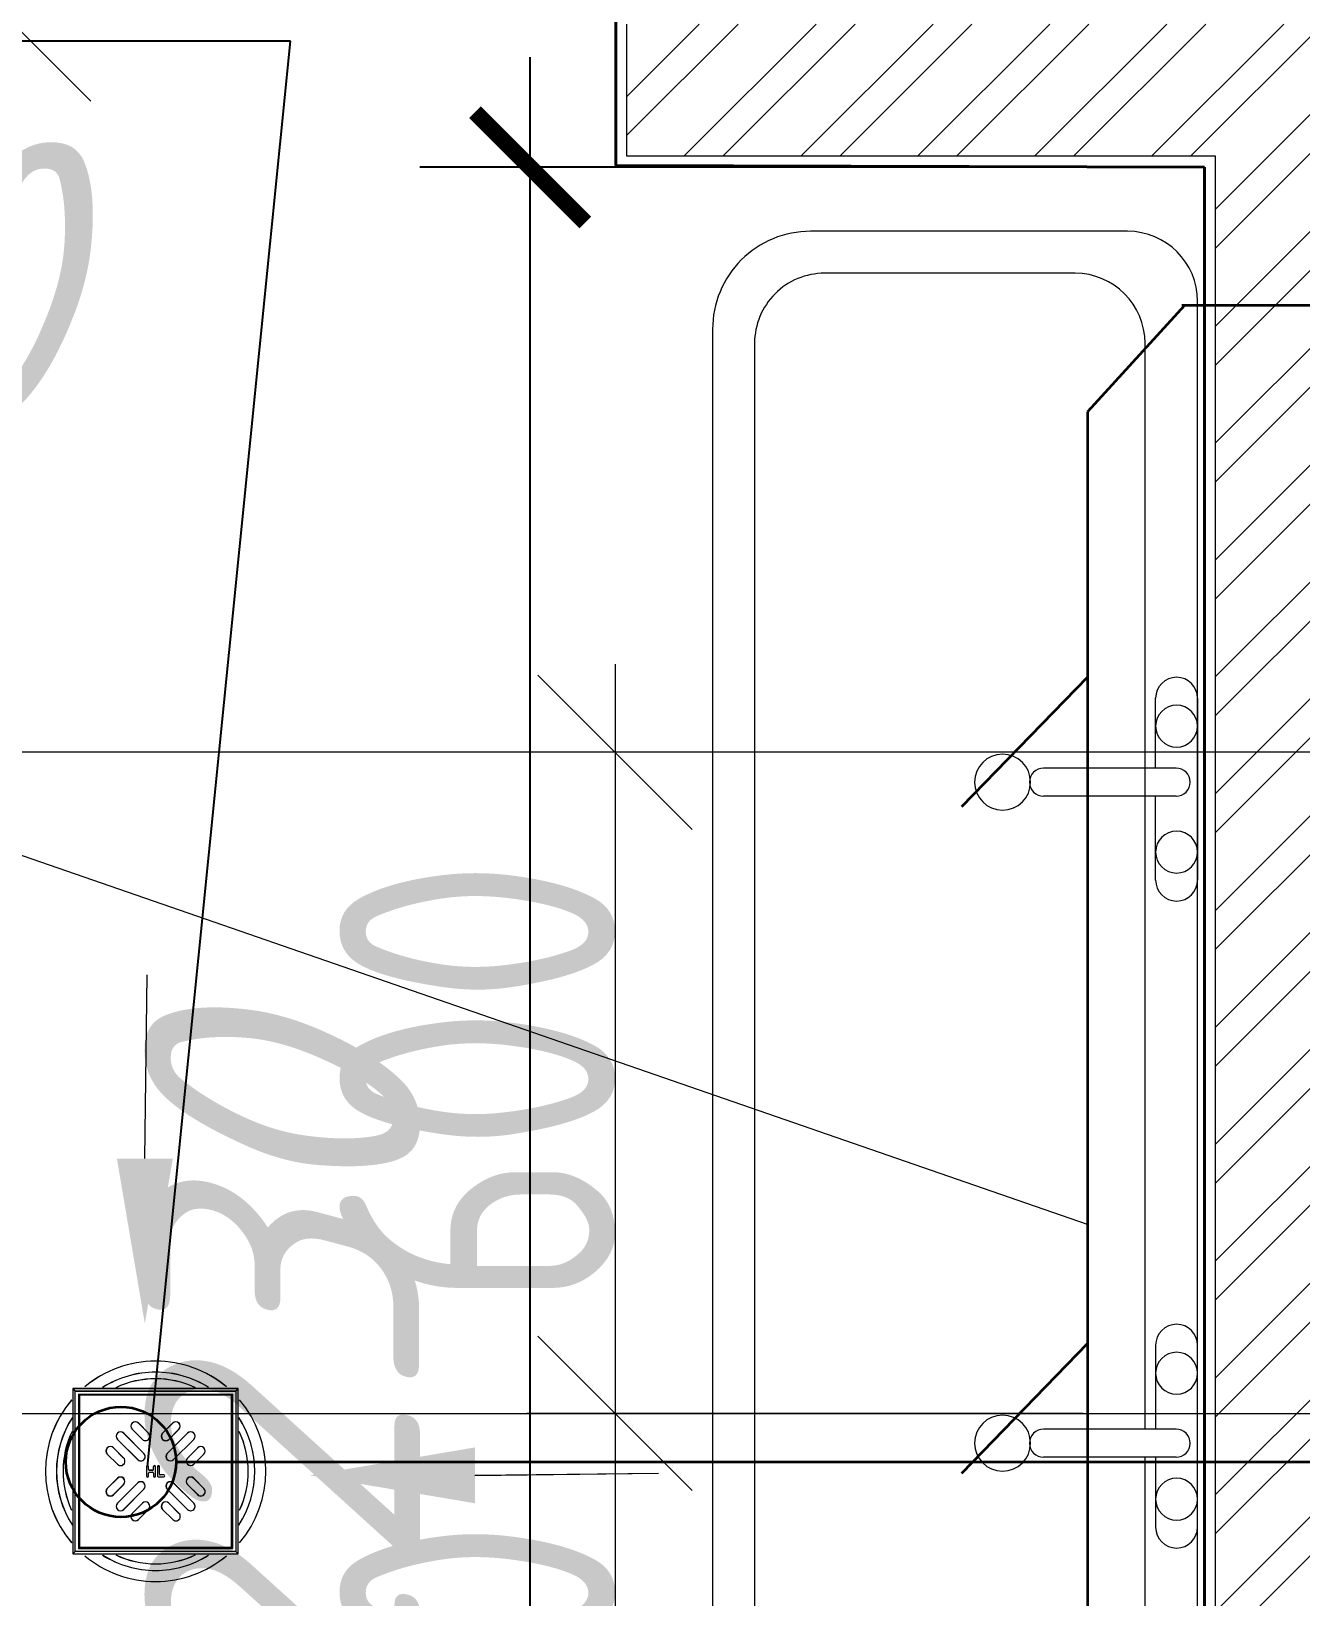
# Model space of a CAD drawing. Header units: millimetres. Extents: x -10178924 to 11692288, y -947381 to 58396.
# Drawn here: x 875555 to 876707, y -911714 to -910293 of the extents above; entities that cross this region are included whole.
import ezdxf
from ezdxf import colors
from ezdxf.entities.mleader import LeaderData, LeaderLine
from ezdxf.math import Vec2, Vec3

# ---------------------------------------------------------------- set-up
doc = ezdxf.new("R2010")
doc.units = ezdxf.units.MM
for name, color, linetype, lineweight in [('_0', 7, 'Continuous', 25), ('ВК_ К1', 24, 'Continuous', 35), ('К1ку', 244, 'Continuous', 35), ('Перегородки пеноблок', 40, 'Continuous', 9), ('Сантехника', 7, 'Continuous', 18), ('Сантехнические приборы', 7, 'Continuous', 9), ('Трубопроводы', 7, 'Continuous', 18)]:
    doc.layers.add(name, color=color, linetype=linetype, lineweight=lineweight)
doc.layers.add('PDF _Стены отделка', color=7, linetype='Continuous', true_color=0xb505c2)
doc.layers.add('ВК_Выноски', color=7, linetype='Continuous')
doc.styles.add('ISOCPEUR', font='isocpeui.ttf', dxfattribs={"width": 0.9})
doc.styles.add('ISOCPEUR_1', font='isocpeur.ttf', dxfattribs={"width": 0.78, "height": 240})
doc.styles.add('Текст_М100', font='GOST_Common Italic.ttf', dxfattribs={"height": 250})
doc.linetypes.add('зигзаг', pattern='A,0.00254,-5.08,[131,ltypeshp.shx,S=5.08,R=0,X=-5.08,Y=0],-10.16,[131,ltypeshp.shx,S=5.08,R=180,X=5.08,Y=0],-5.08', length=20.32254)
doc.dimstyles.new('Размеры_М100', dxfattribs={"dimtxt": 250, "dimasz": 100, "dimexe": 100, "dimexo": 100, "dimgap": 100, "dimtad": 1, "dimrnd": 5, "dimtxsty": 'Текст_М100', "dimblk": 'ARCHTICK', "dimcen": 250, "dimdle": 100, "dimadec": 0, "dimazin": 2, "dimtfac": 1, "dimtmove": 1, "dimatfit": 3, "dimfxl": 1, "dimarcsym": 0})

# ---------------------------------------------------------------- blocks, each defined once
blk = doc.blocks.new('_None')
blk = doc.blocks.new('СНП_Трап с  вертикальным выпуском_ с горизонтальным выпуском_HL - DN50-V261-Этаж 01_Пищеблок')
at = {"layer": 'Сантехника'}
for p, q in [((-75, 75), (-75, -75)), ((-72.9, 72.9), (-75, 75)), ((75, 75), (-75, 75)), ((-72.9, -72.9), (-72.9, 72.9)), ((-72.9, 72.9), (72.9, 72.9)), ((75, 75), (72.9, 72.9)), ((72.9, 72.9), (72.9, -72.9)), ((75, -75), (75, 75)), ((-70, 70), (-70, -70)), ((-70, 70), (70, 70)), ((69, 69), (-69, 69)), ((-69, 69), (-69, -69)), ((69, -69), (69, 69)), ((70, -70), (70, 70)), ((-70, -70), (70, -70)), ((-69, -69), (69, -69)), ((-75, -75), (-72.9, -72.9)), ((-75, -75), (75, -75)), ((72.9, -72.9), (-72.9, -72.9)), ((75, -75), (72.9, -72.9))]:
    blk.add_line(p, q, dxfattribs=at)
for radius, start, end in [(100, 90, 130), (100, 50, 90), (90, 90, 122.25), (90, 57.75, 90), (84, 90, 115.3943), (84, 64.6057, 90), (100, 139.6052, 220.3948), (100, 319.6052, 40.3948), (90, 147.0711, 212.9289), (90, 327.0711, 32.9289), (84, 154.5178, 204.8153), (84, 335.1847, 25.4822), (100, 230, 270), (90, 237.75, 270), (84, 244.6057, 270), (84, 270, 295.3943), (90, 270, 302.25), (100, 270, 310)]:
    blk.add_arc((0, 0), radius, start, end, dxfattribs=at)
at = {"layer": 'Трубопроводы'}
for p, q in [((-6.4, 34.6), (-15.6, 43.8)), ((15.6, 43.8), (6.4, 34.6)), ((-34.6, 29), (-16.3, 10.6)), ((-10.6, 16.3), (-29, 34.6)), ((-21.2, 38.2), (-12, 29)), ((29, 34.6), (10.6, 16.3)), ((12, 29), (21.2, 38.2)), ((16.3, 10.6), (34.6, 29)), ((-43.8, 15.6), (-34.6, 6.4)), ((-29, 12), (-38.2, 21.2)), ((38.2, 21.2), (29, 12)), ((34.6, 6.4), (43.8, 15.6)), ((-43.8, -15.6), (-34.6, -6.4)), ((-29, -12), (-38.2, -21.2)), ((-34.6, -29), (-16.3, -10.6)), ((16.3, -10.6), (34.6, -29)), ((38.2, -21.2), (29, -12)), ((34.6, -6.4), (43.8, -15.6)), ((-10.6, -16.3), (-29, -34.6)), ((29, -34.6), (10.6, -16.3)), ((-21.2, -38.2), (-12, -29)), ((-6.4, -34.6), (-15.6, -43.8)), ((15.6, -43.8), (6.4, -34.6)), ((12, -29), (21.2, -38.2))]:
    blk.add_line(p, q, dxfattribs=at)
at = {"layer": 'Трубопроводы', "lineweight": 9}
for p, q in [((-8.2, 4.2), (-8.2, -4.3)), ((-6.4, 1.6), (-6.4, 4.2)), ((-2.7, 0.9), (-5.7, 0.9)), ((-1.9, 1.6), (-1.9, 4.2)), ((-0.2, -4.3), (-0.2, 4.2)), ((1.7, 4.2), (1.7, -4.3)), ((3.4, -2.5), (3.4, 4.2)), ((-6.4, -4.3), (-6.4, -1.6)), ((-5.7, -0.9), (-2.7, -0.9)), ((-1.9, -1.6), (-1.9, -4.3)), ((2.4, -5), (7.4, -5)), ((7.4, -3.2), (4.2, -3.2))]:
    blk.add_line(p, q, dxfattribs=at)
at = {"layer": 'Трубопроводы'}
for centre, start, end in [((-18.4, 41), 45, 225), ((18.4, 41), 315, 135), ((-31.8, 31.8), 45, 225), ((-9.2, 31.8), 225, 45), ((9.2, 31.8), 135, 315), ((31.8, 31.8), 315, 135), ((-41, 18.4), 45, 225), ((-13.4, 13.4), 225, 45), ((13.4, 13.4), 135, 315), ((41, 18.4), 315, 135), ((-31.8, 9.2), 225, 45), ((31.8, 9.2), 135, 315), ((-31.8, -9.2), 315, 135), ((-13.4, -13.4), 315, 135), ((13.4, -13.4), 45, 225), ((31.8, -9.2), 45, 225), ((-41, -18.4), 135, 315), ((-9.2, -31.8), 315, 135), ((9.2, -31.8), 45, 225), ((41, -18.4), 225, 45), ((-31.8, -31.8), 135, 315), ((-18.4, -41), 135, 315), ((18.4, -41), 225, 45), ((31.8, -31.8), 225, 45)]:
    blk.add_arc(centre, 4, start, end, dxfattribs=at)
at = {"layer": 'Трубопроводы', "lineweight": 9}
for centre, radius, start, end in [((-7.3, 4.2), 0.875, 0, 180), ((-5.7, 1.6), 0.75, 180, 270), ((-2.7, 1.6), 0.75, 270, 360), ((-1, 4.2), 0.875, 0, 180), ((2.5, 4.2), 0.875, 0, 180), ((-7.3, -4.3), 0.875, 180, 360), ((-5.7, -1.6), 0.75, 90, 180), ((-2.7, -1.6), 0.75, 0, 90), ((-1, -4.3), 0.875, 180, 360), ((2.4, -4.3), 0.75, 180, 270), ((4.2, -2.5), 0.75, 180, 270), ((7.4, -4.1), 0.875, 270, 90)]:
    blk.add_arc(centre, radius, start, end, dxfattribs=at)
blk = doc.blocks.new('Туалетный столик с раковиной-лотковый3 - 500 x 440 мм-1382033-1 этаж')
at = {"layer": 'Сантехнические приборы'}
for p, q in [((1052.2, 180.1), (-1020.8, 180.1)), ((1052.2, 180.1), (-1020.8, 180.1)), ((-660.5, 180.1), (-495.4, 180.1)), ((91.9, 180.1), (-73.2, 180.1)), ((-597, 160.7), (-597, 40.4)), ((-571.6, 160.7), (-571.6, 40.4)), ((3, 160.7), (3, 40.4)), ((28.4, 160.7), (28.4, 40.4)), ((3, 132.5), (-982.7, 132.5)), ((-597, 142), (-660.5, 142)), ((-495.4, 142), (-571.6, 142)), ((-73.2, 142), (3, 142)), ((28.4, 142), (91.9, 142)), ((1014.1, 132.5), (28.4, 132.5)), ((-1084.3, 116.6), (-1084.3, -171)), ((-1084.3, 116.6), (-1084.3, -171)), ((-1046.2, 69), (-1046.2, -158.3)), ((-982.7, -221.8), (1014.1, -221.8)), ((-995.4, -259.9), (1031.3, -259.9)), ((-995.4, -259.9), (1031.3, -259.9))]:
    blk.add_line(p, q, dxfattribs=at)
for centre, radius, start, end in [((-1020.8, 116.6), 63.5, 90, 180), ((-1020.8, 116.6), 63.5, 90, 180), ((-660.5, 161.1), 19, 90, 270), ((-635.1, 161.1), 19, 0, 180), ((-584.3, 160.7), 12.7, 0, 180), ((-520.8, 161.1), 19, 0, 180), ((-495.4, 161.1), 19, 270, 90), ((-73.2, 161.1), 19, 90, 270), ((-47.8, 161.1), 19, 360, 180), ((15.7, 160.7), 12.7, 360, 180), ((66.5, 161.1), 19, 360, 180), ((91.9, 161.1), 19, 270, 90), ((-635.1, 161.1), 19, 180, 360), ((-520.8, 161.1), 19, 180, 360), ((-47.8, 161.1), 19, 180, 0), ((66.5, 161.1), 19, 180, 360), ((-982.7, 69), 63.5, 90, 180), ((-584.3, 3.2), 25.4, 0, 180), ((-584.3, 40.4), 12.7, 180, 0), ((15.7, 3.2), 25.4, 360, 180), ((15.7, 40.4), 12.7, 180, 0), ((-584.3, 3.2), 25.4, 180, 360), ((15.7, 3.2), 25.4, 180, 0), ((-982.7, -158.3), 63.5, 180, 270), ((-995.4, -171), 88.9, 180, 270), ((-995.4, -171), 88.9, 180, 270)]:
    blk.add_arc(centre, radius, start, end, dxfattribs=at)
blk = doc.blocks.new('_ArchTick')
at = {"color": 0, "linetype": 'ByBlock', "const_width": 0.15}
blk.add_lwpolyline([(-0.5, -0.5), (0.5, 0.5)], dxfattribs=at)
blk = doc.blocks.new('*D2465')
at = {"layer": '_0', "color": 0, "lineweight": -2, "ltscale": 0.1, "transparency": 16777216}
for p, q in [((42226, -38456.5), (42226, -36025.5)), ((42737.7, -36125.5), (42126, -36125.5)), ((42737.7, -38356.5), (42126, -38356.5))]:
    blk.add_line(p, q, dxfattribs=at)
at = {"layer": 'Defpoints', "color": 0, "ltscale": 0.1, "transparency": 16777216}
for p in [(42226, -36125.5), (42837.7, -36125.5), (42837.7, -38356.5)]:
    blk.add_point(p, dxfattribs=at)
at = {"layer": '_0', "color": 0, "lineweight": -2, "ltscale": 0.1, "transparency": 16777216, "xscale": 100, "yscale": 100, "zscale": 100}
for p, rotation in [((42226, -36125.5), 90), ((42226, -38356.5), 270)]:
    blk.add_blockref('_ArchTick', p, dxfattribs=dict(at, rotation=rotation))
at = {"layer": '_0', "color": 0, "lineweight": 9, "ltscale": 0.1, "transparency": 16777216, "insert": (42001, -37241), "char_height": 250, "attachment_point": 5, "rotation": 90, "style": 'Текст_М100'}
blk.add_mtext('2230', dxfattribs=at)
blk = doc.blocks.new('_Oblique')
at = {"color": 0, "linetype": 'ByBlock', "lineweight": -2}
blk.add_line((-0.5, -0.5), (0.5, 0.5), dxfattribs=at)
blk = doc.blocks.new('A$Cad086cf1')
at = {"layer": 'Перегородки пеноблок', "true_color": 0x636466, "transparency": 33554687}
h = blk.add_hatch(dxfattribs=at)
h.set_pattern_fill('ANSI32', color=251, scale=200)
h.set_pattern_definition([(45, (897418.77, 170465.18), (-53.0330086, 53.0330086), []), (45, (897454.13, 170465.18), (-53.0330086, 53.0330086), [])])
h.paths.add_polyline_path([(44839.803, -38625.762), (44839.803, -38745.762), (45169.803, -38745.762), (45169.803, -35995.478), (43984.962, -35995.478), (43984.962, -32402.839), (43864.962, -32402.839), (43864.962, -35995.478), (42313.725, -35995.478), (42313.725, -36115.478), (42847.693, -36115.478), (42847.693, -38356.478), (42967.693, -38356.478), (42967.693, -36115.478), (45049.803, -36115.478), (45049.803, -38625.762)])
at = {"color": 251, "lineweight": 0, "ltscale": 100, "true_color": 0x636466, "transparency": 33554687}
for p, q in [((43189.882, -36656.478), (41408.517, -36656.478)), ((41352.371, -37256.478), (43189.882, -37256.478))]:
    blk.add_line(p, q, dxfattribs=at)
at = {"layer": 'PDF _Стены отделка', "color": 251, "linetype": 'зигзаг', "lineweight": 40, "ltscale": 0.1, "true_color": 0x636466, "transparency": 33554610}
for p, q in [((42303.725, -36124), (42303.725, -35985.478)), ((42837.693, -36125.478), (42303.725, -36124)), ((42837.693, -36125.478), (42837.693, -38356.478))]:
    blk.add_line(p, q, dxfattribs=at)
at = {"layer": 'PDF _Стены отделка', "color": 251, "lineweight": 5, "ltscale": 0.1, "true_color": 0x636466, "transparency": 33554687}
for p, q in [((42302.97, -36576.478), (42302.97, -37336.478)), ((42727.693, -36656.478), (42222.97, -36656.478)), ((42302.97, -37176.478), (42302.97, -37936.478)), ((42727.693, -37256.478), (42222.97, -37256.478)), ((42727.693, -37256.478), (42222.97, -37256.478))]:
    blk.add_line(p, q, dxfattribs=at)
at = {"layer": 'Перегородки пеноблок', "color": 251, "linetype": 'Continuous', "true_color": 0x636466, "transparency": 33554687, "flags": 128}
for points in [[(42303.725, -36125.478), (42303.725, -35985.478)], [(42313.725, -36115.478), (42313.725, -35995.478)], [(42847.693, -36115.478), (42313.725, -36115.478)], [(42847.693, -38356.478), (42847.693, -36115.478)], [(42837.693, -38356.478), (42837.693, -36125.478), (42303.725, -36125.478)]]:
    blk.add_lwpolyline(points, dxfattribs=at)
at = {"layer": 'Сантехника', "color": 251, "true_color": 0x636466, "transparency": 33554687}
for p, q in [((41811.139, -37234.055), (41811.139, -37384.055)), ((41813.255, -37236.171), (41811.139, -37234.055)), ((41961.139, -37234.055), (41811.139, -37234.055)), ((41813.255, -37381.939), (41813.255, -37236.171)), ((41813.255, -37236.171), (41959.023, -37236.171)), ((41816.139, -37239.055), (41816.139, -37379.055)), ((41816.139, -37239.055), (41956.139, -37239.055)), ((41956.139, -37379.055), (41956.139, -37239.055)), ((41961.139, -37234.055), (41959.023, -37236.171)), ((41959.023, -37236.171), (41959.023, -37381.939)), ((41961.139, -37384.055), (41961.139, -37234.055)), ((41955.139, -37240.055), (41817.139, -37240.055)), ((41817.139, -37240.055), (41817.139, -37378.055)), ((41955.139, -37378.055), (41955.139, -37240.055)), ((41816.139, -37379.055), (41956.139, -37379.055)), ((41817.139, -37378.055), (41955.139, -37378.055)), ((41811.139, -37384.055), (41813.255, -37381.939)), ((41811.139, -37384.055), (41961.139, -37384.055)), ((41959.023, -37381.939), (41813.255, -37381.939)), ((41961.139, -37384.055), (41959.023, -37381.939))]:
    blk.add_line(p, q, dxfattribs=at)
for radius, start, end in [(100, 90, 130), (100, 50, 90), (90, 90, 122.249975), (84, 90, 115.394295), (90, 57.750025, 90), (84, 64.605705, 90), (100, 139.605219, 220.394781), (100, 319.605219, 40.394781), (90, 147.071099, 212.928901), (90, 327.071099, 32.928901), (84, 154.517799, 204.815256), (84, 335.184744, 25.482201), (100, 230, 270), (90, 237.750025, 270), (84, 244.605705, 270), (84, 270, 295.394295), (90, 270, 302.249975), (100, 270, 310)]:
    blk.add_arc((41886.139, -37309.055), radius, start, end, dxfattribs=at)
at = {"layer": 'Сантехнические приборы', "color": 251, "true_color": 0x636466, "transparency": 33554687}
for p, q in [((41876.372, -37025.165), (41878.481, -36858.555)), ((42175.934, -37312.733), (42342.543, -37310.624))]:
    blk.add_line(p, q, dxfattribs=at)
at = {"layer": 'Сантехнические приборы', "color": 251, "true_color": 0x636466, "transparency": 33554559}
for points in [[(41901.68, -37025.165), (41876.372, -37174.902), (41851.065, -37025.165)], [(42175.934, -37287.425), (42026.196, -37312.733), (42175.934, -37338.041)]]:
    blk.add_solid(points, dxfattribs=at)
at = {"layer": 'Трубопроводы', "color": 251, "true_color": 0x636466, "transparency": 33554687}
for p, q in [((41879.775, -37274.407), (41870.585, -37265.217)), ((41901.693, -37265.217), (41892.503, -37274.407)), ((41851.493, -37280.066), (41869.876, -37298.449)), ((41875.533, -37292.792), (41857.15, -37274.409)), ((41864.928, -37270.874), (41874.118, -37280.064)), ((41915.128, -37274.409), (41896.746, -37292.792)), ((41898.16, -37280.064), (41907.35, -37270.874)), ((41902.403, -37298.449), (41920.785, -37280.066)), ((41842.301, -37293.501), (41851.491, -37302.691)), ((41857.148, -37297.035), (41847.958, -37287.845)), ((41924.321, -37287.845), (41915.13, -37297.035)), ((41920.787, -37302.691), (41929.977, -37293.501)), ((41842.301, -37324.609), (41851.491, -37315.419)), ((41857.148, -37321.076), (41847.958, -37330.266)), ((41851.493, -37338.044), (41869.876, -37319.662)), ((41902.403, -37319.662), (41920.785, -37338.044)), ((41924.321, -37330.266), (41915.13, -37321.076)), ((41920.787, -37315.419), (41929.977, -37324.609)), ((41875.533, -37325.319), (41857.15, -37343.701)), ((41864.928, -37347.237), (41874.118, -37338.047)), ((41915.128, -37343.701), (41896.746, -37325.319)), ((41898.16, -37338.047), (41907.35, -37347.237)), ((41879.775, -37343.704), (41870.585, -37352.894)), ((41901.693, -37352.894), (41892.503, -37343.704))]:
    blk.add_line(p, q, dxfattribs=at)
at = {"layer": 'Трубопроводы', "color": 251, "lineweight": 9, "true_color": 0x636466, "transparency": 33554687}
for p, q in [((41877.989, -37304.805), (41877.989, -37313.305)), ((41879.739, -37307.43), (41879.739, -37304.805)), ((41883.489, -37308.18), (41880.489, -37308.18)), ((41880.489, -37309.93), (41883.489, -37309.93)), ((41884.239, -37307.43), (41884.239, -37304.805)), ((41885.989, -37313.305), (41885.989, -37304.805)), ((41887.789, -37304.805), (41887.789, -37313.305)), ((41889.539, -37311.555), (41889.539, -37304.805)), ((41879.739, -37313.305), (41879.739, -37310.68)), ((41884.239, -37310.68), (41884.239, -37313.305)), ((41888.539, -37314.055), (41893.539, -37314.055)), ((41893.539, -37312.305), (41890.289, -37312.305))]:
    blk.add_line(p, q, dxfattribs=at)
at = {"layer": 'Трубопроводы', "color": 251, "true_color": 0x636466, "transparency": 33554687}
for centre, start, end in [((41867.757, -37268.046), 45, 225), ((41904.522, -37268.046), 315, 135), ((41854.322, -37277.238), 45, 225), ((41876.947, -37277.236), 225, 45), ((41895.331, -37277.236), 135, 315), ((41917.957, -37277.238), 315, 135), ((41845.129, -37290.673), 45, 225), ((41872.704, -37295.62), 225, 45), ((41899.574, -37295.62), 135, 315), ((41927.149, -37290.673), 315, 135), ((41854.319, -37299.863), 225, 45), ((41917.959, -37299.863), 135, 315), ((41845.129, -37327.438), 135, 315), ((41854.319, -37318.248), 315, 135), ((41872.704, -37322.49), 315, 135), ((41899.574, -37322.49), 45, 225), ((41917.959, -37318.248), 45, 225), ((41927.149, -37327.438), 225, 45), ((41854.322, -37340.873), 135, 315), ((41876.947, -37340.875), 315, 135), ((41895.331, -37340.875), 45, 225), ((41917.957, -37340.873), 225, 45), ((41867.757, -37350.065), 135, 315), ((41904.522, -37350.065), 225, 45)]:
    blk.add_arc(centre, 4, start, end, dxfattribs=at)
at = {"layer": 'Трубопроводы', "color": 251, "lineweight": 9, "true_color": 0x636466, "transparency": 33554687}
for centre, radius, start, end in [((41878.864, -37304.805), 0.875, 0, 180), ((41880.489, -37307.43), 0.75, 180, 270), ((41880.489, -37310.68), 0.75, 90, 180), ((41883.489, -37307.43), 0.75, 270, 0), ((41883.489, -37310.68), 0.75, 0, 90), ((41885.114, -37304.805), 0.875, 0, 180), ((41888.664, -37304.805), 0.875, 0, 180), ((41878.864, -37313.305), 0.875, 180, 0), ((41885.114, -37313.305), 0.875, 180, 0), ((41888.539, -37313.305), 0.75, 180, 270), ((41890.289, -37311.555), 0.75, 180, 270), ((41893.539, -37313.18), 0.875, 270, 90)]:
    blk.add_arc(centre, radius, start, end, dxfattribs=at)
at = {"layer": 'PDF _Стены отделка', "color": 251, "lineweight": 5, "ltscale": 0.1, "true_color": 0x636466, "transparency": 33554687}
for p, xscale, yscale, zscale, rotation in [((41757.301, -35995.478), 140.0000000000001, 140.0000000000001, 140.0000000000001, 90), ((42302.97, -36656.478), 140.0000000000001, 140.0000000000001, 140.0000000000001, 90), ((42302.97, -37256.478), 140, 140, 140, 270), ((42302.97, -37256.478), 140.0000000000001, 140.0000000000001, 140.0000000000001, 90)]:
    blk.add_blockref('_Oblique', p, dxfattribs=dict(at, xscale=xscale, yscale=yscale, zscale=zscale, rotation=rotation))
at = {"layer": 'Сантехнические приборы', "color": 251, "true_color": 0x636466, "transparency": 33554687, "rotation": 270}
blk.add_blockref('Туалетный столик с раковиной-лотковый3 - 500 x 440 мм-1382033-1 этаж', (42651.391, -37267.861), dxfattribs=at)
at = {"layer": 'PDF _Стены отделка', "color": 251, "lineweight": 5, "ltscale": 0.1, "true_color": 0x636466, "transparency": 33554687, "char_height": 250, "attachment_point": 5, "rotation": 90, "style": 'ISOCPEUR_1'}
for insert in [(42177.97, -36956.478), (42177.97, -37556.478)]:
    blk.add_mtext('\\A1;600', dxfattribs=dict(at, insert=insert))
at = {"layer": '_0', "color": 251, "lineweight": 9, "ltscale": 0.1, "true_color": 0x636466, "transparency": 33554687}
dim = blk.add_linear_dim(base=(42225.98, -36125.478), p1=(42837.693, -38356.478), p2=(42837.693, -36125.478), angle=90, dimstyle='Размеры_М100', dxfattribs=at)
dim.commit()
dim.dimension.update_dxf_attribs({"geometry": '*D2465', "text_midpoint": (42000.98, -37240.978)})

msp = doc.modelspace()

# ---------------------------------------------------------------- linework, layer by layer
at = {"layer": 'ВК_ К1', "ltscale": 100}
for p, q in [((876601.1, -910541.5), (876513.1, -910638.1)), ((877279.7, -910541.5), (876598.8, -910541.5)), ((876513.1, -910638.1), (876513.1, -912084.9)), ((876513.1, -910878.9), (876398.7, -910996.8)), ((876513.1, -911483.9), (876398.7, -911601.8))]:
    msp.add_line(p, q, dxfattribs=at)
at = {"layer": 'ВК_ К1'}
msp.add_circle((875636.2, -911591.3), 50, dxfattribs=at)
msp.add_circle((875636.2, -911591.3), 50, dxfattribs=at)
at = {"layer": 'К1ку', "ltscale": 0.1}
msp.add_line((875686.2, -911591.3), (877222.6, -911591.3), dxfattribs=at)
at = {"layer": 'Сантехнические приборы', "transparency": 33554687}
for points in [[(875657.8, -911315.9), (875660, -911149.3)], [(875957.4, -911603.5), (876124, -911601.4)]]:
    msp.add_lwpolyline(points, dxfattribs=at)
at = {"layer": 'Сантехнические приборы', "transparency": 33554559}
for points in [[(875683.2, -911315.9), (875657.8, -911465.6), (875632.5, -911315.9)], [(875957.4, -911578.2), (875807.7, -911603.5), (875957.4, -911628.8)]]:
    msp.add_solid(points, dxfattribs=at)

# ---------------------------------------------------------------- block references
msp.add_blockref('A$Cad086cf1', (833781.5, -874290.7))
at = {"layer": 'Сантехнические приборы', "transparency": 33554687}
msp.add_blockref('СНП_Трап с  вертикальным выпуском_ с горизонтальным выпуском_HL - DN50-V261-Этаж 01_Пищеблок', (875667.6, -911599.8), dxfattribs=at)

# ---------------------------------------------------------------- leaders
at = {"layer": 'ВК_Выноски'}
ml = msp.add_multileader_mtext('Standard', dxfattribs=at)
ml.set_content('{\\W0.9;Трап \\Pду 50}', color=7, style='ISOCPEUR')
ml.set_leader_properties(color=7, linetype='ByLayer', lineweight=-1)
ml.set_arrow_properties(name='NONE')
ml.build(insert=Vec2(0, 0))
ml.multileader.update_dxf_attribs({"text_left_attachment_type": 6, "text_right_attachment_type": 6, "dogleg_length": 0.36, "arrow_head_size": 300})
ctx = ml.context
ctx.base_point, ctx.char_height, ctx.arrow_head_size, ctx.landing_gap_size, ctx.plane_origin = Vec3(874718.9, -910301.7), 250, 300, 100, Vec3(888967.9, -938791.5)
ctx.left_attachment, ctx.right_attachment, ctx.text_align_type = 6, 6, 2
notes = []
notes.append((ctx, [(1, (1, 1, 0), (875789.9, -910301.7), (-1, 0), 100.4, [(0, [(875660.3, -911595.5)], 0, [])])]))
ctx.mtext.insert, ctx.mtext.width, ctx.mtext.alignment, ctx.mtext.flow_direction = Vec3(875589.6, -909976.7), 1489.588, 3, 5
ml = msp.add_multileader_mtext('Standard', dxfattribs=at)
ml.set_content('%%C50\\P i=0,03', color=256, style='ISOCPEUR')
ml.set_leader_properties(lineweight=13)
ml.set_arrow_properties(name='NONE')
ml.build(insert=Vec2(0, 0))
ml.multileader.update_dxf_attribs({"text_left_attachment_type": 6, "text_right_attachment_type": 6, "dogleg_length": 100, "arrow_head_size": 300})
ctx = ml.context
ctx.base_point, ctx.char_height, ctx.arrow_head_size, ctx.landing_gap_size, ctx.plane_origin = Vec3(873205.4, -910599.5), 250, 300, 0.09, Vec3(891729.4, -906127.2)
ctx.left_attachment, ctx.right_attachment, ctx.text_align_type = 6, 6, 1
notes.append((ctx, [(0, (1, 1, 0), (874272.4, -910599.5), (-1, 0), 100, [(2, [(876513.1, -911375.9)], 0, [])])]))
ctx.mtext.insert, ctx.mtext.alignment, ctx.mtext.flow_direction = Vec3(873752.6, -910299.5), 2, 5
ml = msp.add_multileader_mtext('Standard', dxfattribs=at)
ml.set_content('{\\C256;Душевой поддон в строительном исполнении}', color=7, style='ISOCPEUR')
ml.set_leader_properties(color=7, linetype='ByLayer', lineweight=-1)
ml.set_arrow_properties(name='NONE')
ml.build(insert=Vec2(0, 0))
ml.multileader.update_dxf_attribs({"text_left_attachment_type": 6, "text_right_attachment_type": 6, "dogleg_length": 0.36, "arrow_head_size": 300})
ctx = ml.context
ctx.base_point, ctx.char_height, ctx.arrow_head_size, ctx.landing_gap_size, ctx.plane_origin = Vec3(873246, -913886.5), 250, 300, 100, Vec3(891060.9, -943353.8)
ctx.left_attachment, ctx.right_attachment, ctx.text_align_type = 6, 6, 2
notes.append((ctx, [(1, (1, 1, 0), (875577.9, -913886.5), (-1, 0), 100.4, [(1, [(877006.8, -911351.8)], 0, [])])]))
ctx.mtext.insert, ctx.mtext.width, ctx.mtext.alignment, ctx.mtext.flow_direction = Vec3(875377.5, -913586.5), 1489.588, 3, 5
for ctx, leaders in notes:
    for number, flags, end, landing, length, lines in leaders:
        leader = LeaderData()
        leader.index, (leader.has_last_leader_line, leader.has_dogleg_vector, leader.attachment_direction) = number, flags
        leader.last_leader_point, leader.dogleg_vector, leader.dogleg_length = Vec3(end), Vec3(landing), length
        for number, points, colour, breaks in lines:
            line = LeaderLine()
            line.index, line.vertices, line.color, line.breaks = number, Vec3.list(points), colors.encode_raw_color(colour), breaks
            leader.lines.append(line)
        ctx.leaders.append(leader)

doc.saveas('drawing.dxf')
